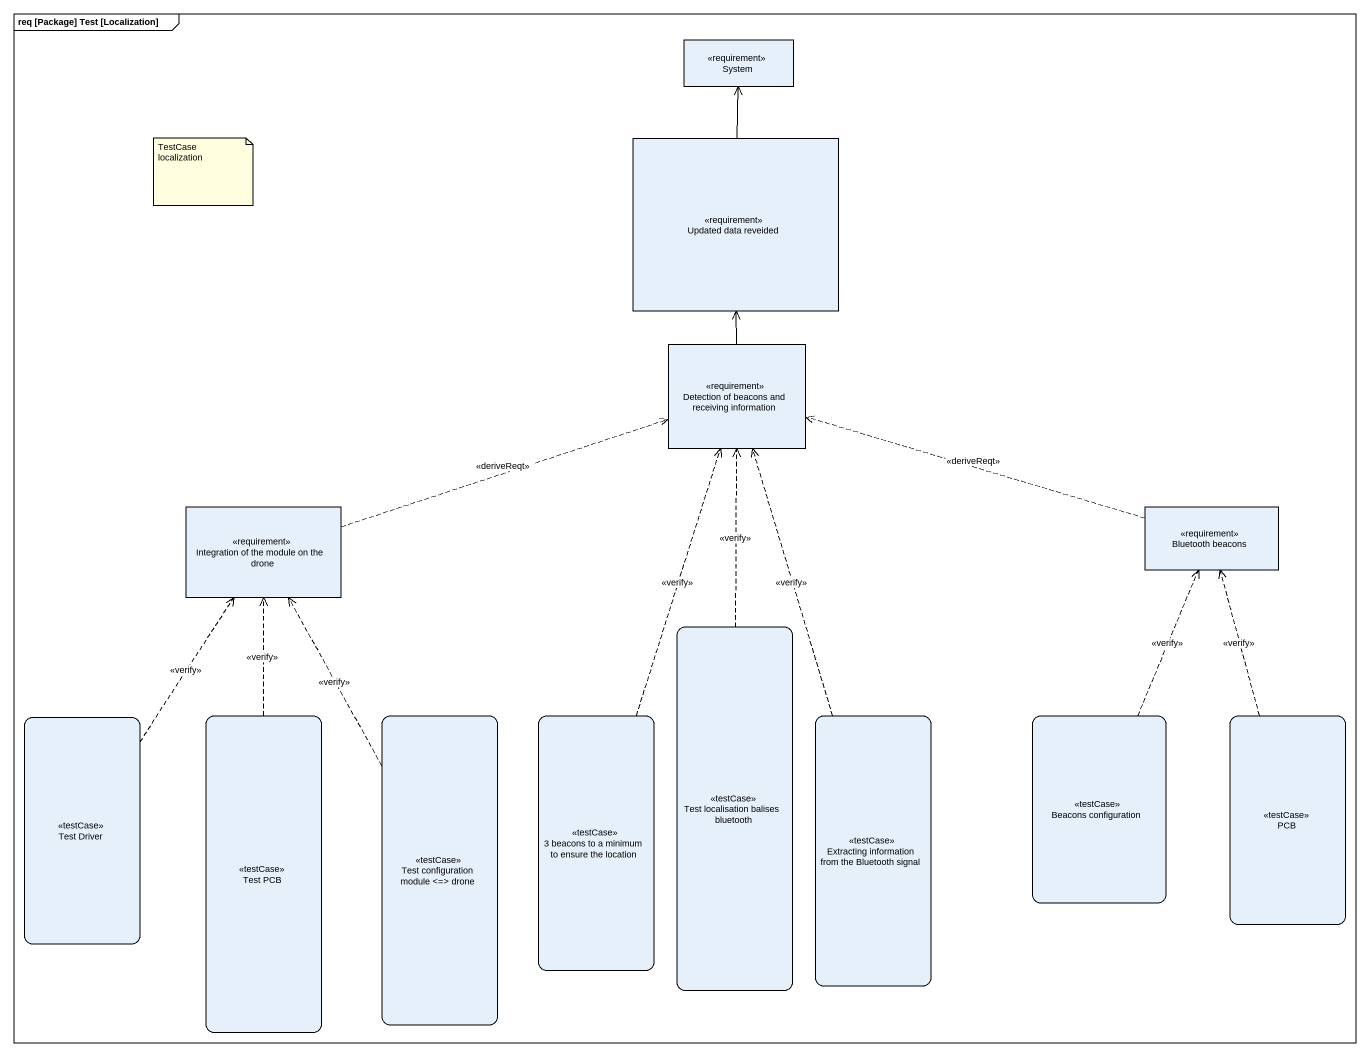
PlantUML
@startuml
mainframe req [Package] Test [Localization]
hide empty description
state System <<requirement>>
state "Updated data reveided" as Updated_data_reveided <<requirement>>
state "Detection of beacons and receiving information" as Detection_of_beacons_and <<requirement>>
state "Integration of the module on the drone" as Integration_of_the_module <<requirement>>
state "Bluetooth beacons" as Bluetooth_beacons <<requirement>>
state "Test localisation balises bluetooth" as Test_localisation_balises <<testCase>>
state "Test Driver" as Test_Driver <<testCase>>
state "Test PCB" as Test_PCB <<testCase>>
state "Test configuration module <=> drone" as Test_configuration_module <<testCase>>
state "3 beacons to a minimum to ensure the location" as s3_beacons_to_a_minimum_to <<testCase>>
state "Extracting information from the Bluetooth signal" as Extracting_information_from <<testCase>>
state "Beacons configuration" as Beacons_configuration <<testCase>>
state PCB <<testCase>>
Updated_data_reveided -up-> System
Detection_of_beacons_and -up-> Updated_data_reveided
Integration_of_the_module -right[dashed]-> Detection_of_beacons_and : <<deriveReqt>>
Bluetooth_beacons -left[dashed]-> Detection_of_beacons_and : <<deriveReqt>>
Test_localisation_balises -up[dashed]-> Detection_of_beacons_and : <<verify>>
Test_Driver -up[dashed]-> Integration_of_the_module : <<verify>>
Test_PCB -up[dashed]-> Integration_of_the_module : <<verify>>
Test_configuration_module -up[dashed]-> Integration_of_the_module : <<verify>>
s3_beacons_to_a_minimum_to -up[dashed]-> Detection_of_beacons_and : <<verify>>
Extracting_information_from -up[dashed]-> Detection_of_beacons_and : <<verify>>
Beacons_configuration -up[dashed]-> Bluetooth_beacons : <<verify>>
PCB -up[dashed]-> Bluetooth_beacons : <<verify>>
note as N1
  TestCase localization
end note
@enduml
